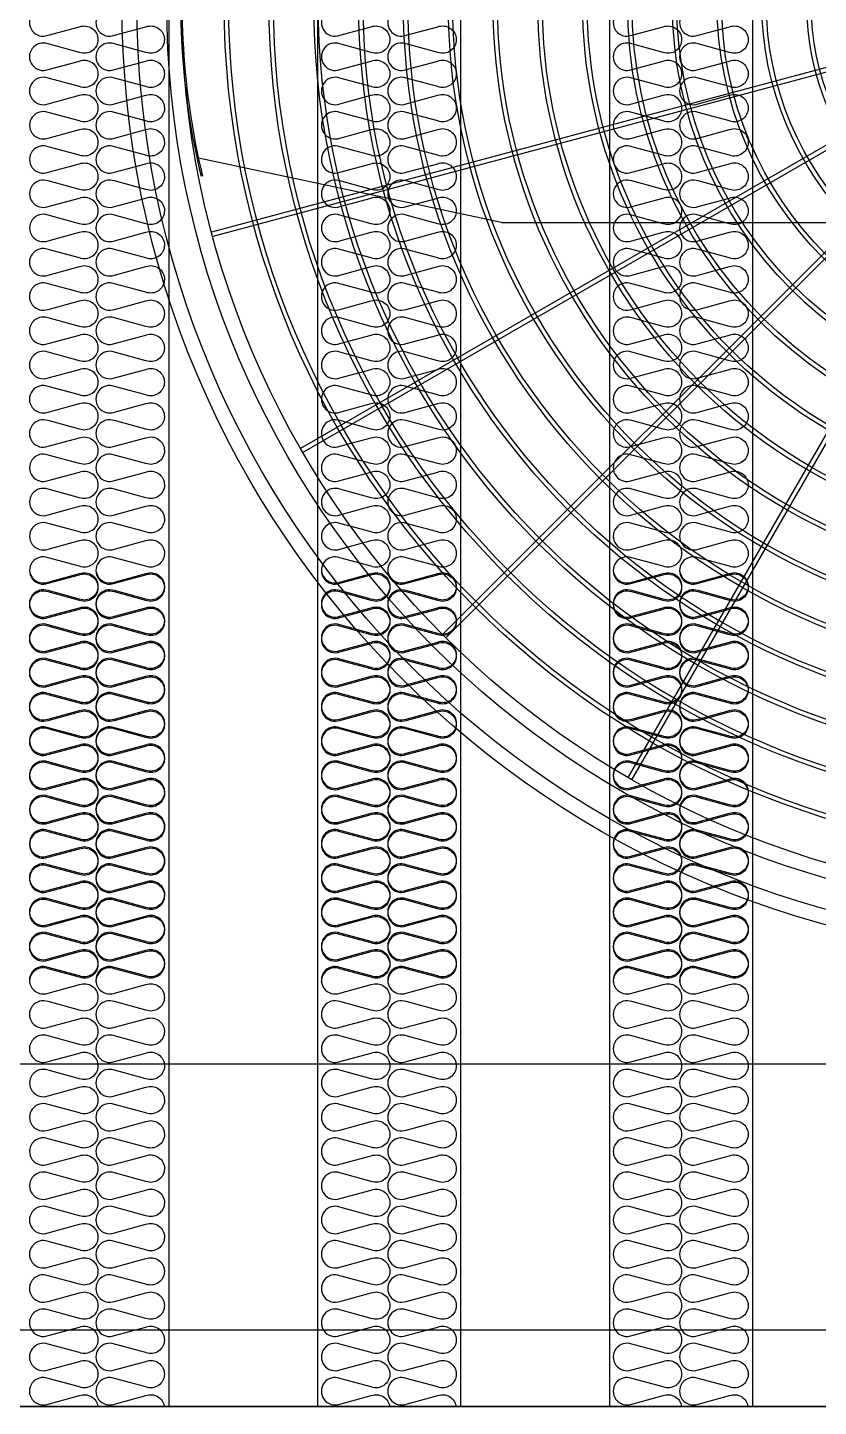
# Model space of a CAD drawing. Header units: millimetres. Extents: x 2773 to 32180, y 2797 to 23592.
# Drawn here: x 6485 to 7315, y 9522 to 10968 of the extents above; entities that cross this region are included whole.
import ezdxf

# ---------------------------------------------------------------- set-up
doc = ezdxf.new("R2010")
doc.units = ezdxf.units.MM
doc.linetypes.add('HIDDEN', pattern=[0.375, 0.25, -0.125])
for name, color, linetype in [('LINE', 7, 'Continuous'), ('SMS', 220, 'Continuous'), ('냉각탑', 4, 'Continuous'), ('냉각탑_찬넬방진', 1, 'Continuous')]:
    doc.layers.add(name, color=color, linetype=linetype)

# ---------------------------------------------------------------- blocks, each defined once
blk = doc.blocks.new('A$C1FB73ED1')
for p, q in [((1218.4, 1266.6), (120.1, 972.3)), ((1220, 1260.8), (121.7, 966.5)), ((1224, 1251.1), (239.3, 682.6)), ((1227, 1245.9), (242.3, 677.4)), ((1233.4, 1237.6), (429.4, 433.6)), ((1237.6, 1233.4), (433.6, 429.4)), ((1245.9, 1227), (677.4, 242.3)), ((1251.1, 1224), (682.6, 239.3))]:
    blk.add_line(p, q)
for radius in [1280, 1260, 1220, 1200]:
    blk.add_circle((1280, 1280), radius)
at = {"ltscale": 5}
for radius in [1143, 1137, 1083, 1077, 1023, 1017, 963, 957, 903, 897, 843, 837, 783, 777, 723, 717, 663, 657, 603, 597, 543, 537, 483, 477, 423, 417, 363, 357]:
    blk.add_circle((1280, 1280), radius, dxfattribs=at)
at = {"layer": 'LINE', "color": 7}
for q in [(102.5, 1071.5), (1010, 985.2), (1010, 985.2)]:
    blk.add_line((508.5, 985.2), q, dxfattribs=at)
for radius, start, end in [(1000, 173.5007, 193.4595), (998, 173.4876, 193.487)]:
    blk.add_arc((1078.5, 1280), radius, start, end, dxfattribs=at)
blk = doc.blocks.new('3')
at = {"color": 7}
for p, q in [((6633.4, 12483), (6633.4, 9522.3)), ((6789.4, 12483), (6789.4, 9522.3)), ((6939.4, 12483), (6939.4, 9522.3)), ((7095.4, 12483), (7095.4, 9522.3)), ((7245.4, 12483), (7245.4, 9522.3)), ((9039.6, 9602.3), (6039.6, 9602.3)), ((6039.6, 9522.3), (8494.6, 9522.3))]:
    blk.add_line(p, q, dxfattribs=at)
for p, q in [((6230.8, 9881.4), (8889.3, 9881.4)), ((6039.6, 9522.3), (8494.6, 9522.3)), ((8889.3, 9522.3), (6190.5, 9522.3)), ((7313.7, 9522.3), (6230.8, 9522.3)), ((8889.3, 9522.3), (6230.8, 9522.3))]:
    blk.add_line(p, q)
at = {"ltscale": 500}
blk.add_lwpolyline([(6039.6, 12522.3), (9039.3, 12522.3), (9039.3, 9522.3), (6039.6, 9522.3)], close=True, dxfattribs=at)
at = {"layer": 'SMS', "color": 5}
for points in [[(6506.9, 10986.7, 1.449198), (6506.9, 10959.8), (6539.8, 10968.7, -0.524856), (6559.2, 10955.3, -0.524856), (6539.8, 10941.9), (6506.9, 10950.8, 1.449198), (6506.9, 10923.9), (6539.8, 10932.8, -0.524856), (6559.2, 10919.4, -0.524856), (6539.8, 10906), (6506.9, 10914.9, 1.449198), (6506.9, 10888), (6539.8, 10896.9, -0.524856), (6559.2, 10883.5, -0.524856), (6539.8, 10870), (6506.9, 10878.9, 1.449198), (6506.9, 10852.1), (6539.8, 10861, -0.524856), (6559.2, 10847.6, -0.524856), (6539.8, 10834.1), (6506.9, 10843, 1.449198), (6506.9, 10816.2), (6539.8, 10825.1, -0.524856), (6559.2, 10811.7, -0.524856), (6539.8, 10798.2), (6506.9, 10807.1, 1.449198), (6506.9, 10780.3), (6539.8, 10789.2, -0.524856), (6559.2, 10775.7, -0.524856), (6539.8, 10762.3), (6506.9, 10771.2, 1.449198), (6506.9, 10744.4), (6539.8, 10753.3, -0.524856), (6559.2, 10739.8, -0.524856), (6539.8, 10726.4), (6506.9, 10735.3, 1.449198), (6506.9, 10708.4), (6539.8, 10717.4, -0.524856), (6559.2, 10703.9, -0.524856), (6539.8, 10690.5), (6506.9, 10699.4, 1.449198), (6506.9, 10672.5), (6539.8, 10681.4, -0.524856), (6559.2, 10668, -0.524856), (6539.8, 10654.6), (6506.9, 10663.5, 1.449198), (6506.9, 10636.6), (6539.8, 10645.5, -0.524856), (6559.2, 10632.1, -0.524856), (6539.8, 10618.7), (6506.9, 10627.6, 1.449198), (6506.9, 10600.7), (6539.8, 10609.6, -0.524856), (6559.2, 10596.2, -0.524856), (6539.8, 10582.8), (6506.9, 10591.7, 1.449198), (6506.9, 10564.8), (6539.8, 10573.7, -0.524856), (6559.2, 10560.3, -0.524856), (6539.8, 10546.9), (6506.9, 10555.8, 1.449198), (6506.9, 10528.9), (6539.8, 10537.8, -0.524856), (6559.2, 10524.4, -0.524856), (6539.8, 10510.9), (6506.9, 10519.8, 1.449198), (6506.9, 10493), (6539.8, 10501.9, -0.524856), (6559.2, 10488.5, -0.524856), (6539.8, 10475), (6506.9, 10483.9, 1.449198), (6506.9, 10457.1), (6539.8, 10466, -0.524856), (6559.2, 10452.6, -0.524856), (6539.8, 10439.1), (6506.9, 10448, 1.449198), (6506.9, 10421.2), (6539.8, 10430.1, -0.524856), (6559.2, 10416.6, -0.524856), (6539.8, 10403.2), (6506.9, 10412.1, 1.449198), (6506.9, 10385.3), (6539.8, 10394.2, -0.524856), (6559.2, 10380.7, -0.524856), (6539.8, 10367.3), (6506.9, 10376.2, 1.449198), (6506.9, 10349.3), (6539.8, 10358.3, -0.524856), (6559.2, 10344.8, -0.524856), (6539.8, 10331.4), (6506.9, 10340.3, 1.449198), (6506.9, 10313.4), (6539.8, 10322.3, -0.524856), (6559.2, 10308.9, -0.524856), (6539.8, 10295.5), (6506.9, 10304.4, 1.449198), (6506.9, 10277.5), (6539.8, 10286.4, -0.524856), (6559.2, 10273, -0.524856), (6539.8, 10259.6), (6506.9, 10268.5, 1.449198), (6506.9, 10241.6), (6539.8, 10250.5, -0.524856), (6559.2, 10237.1, -0.524856), (6539.8, 10223.7), (6506.9, 10232.6, 1.449198), (6506.9, 10205.7), (6539.8, 10214.6, -0.524856), (6559.2, 10201.2, -0.524856), (6539.8, 10187.8), (6506.9, 10196.7, 1.449198), (6506.9, 10169.8), (6539.8, 10178.7, -0.524856), (6559.2, 10165.3, -0.524856), (6539.8, 10151.8), (6506.9, 10160.7, 1.449198), (6506.9, 10133.9), (6539.8, 10142.8, -0.524856), (6559.2, 10129.4, -0.524856), (6539.8, 10115.9), (6506.9, 10124.8, 1.449198), (6506.9, 10098), (6539.8, 10106.9, -0.524856), (6559.2, 10093.5, -0.524856), (6539.8, 10080), (6506.9, 10088.9, 1.449198), (6506.9, 10062.1), (6539.8, 10071, -0.524856), (6559.2, 10057.5, -0.524856), (6539.8, 10044.1), (6506.9, 10053, 1.449198), (6506.9, 10026.2), (6539.8, 10035.1, -0.524856), (6559.2, 10021.6, -0.524856), (6539.8, 10008.2), (6506.9, 10017.1, 0.440524), (6487.9, 10007.6, 0.440524)], [(6576.5, 10986.7, 1.449198), (6576.5, 10959.8), (6609.4, 10968.7, -0.524856), (6628.9, 10955.3, -0.524856), (6609.4, 10941.9), (6576.5, 10950.8, 1.449198), (6576.5, 10923.9), (6609.4, 10932.8, -0.524856), (6628.9, 10919.4, -0.524856), (6609.4, 10906), (6576.5, 10914.9, 1.449198), (6576.5, 10888), (6609.4, 10896.9, -0.524856), (6628.9, 10883.5, -0.524856), (6609.4, 10870), (6576.5, 10878.9, 1.449198), (6576.5, 10852.1), (6609.4, 10861, -0.524856), (6628.9, 10847.6, -0.524856), (6609.4, 10834.1), (6576.5, 10843, 1.449198), (6576.5, 10816.2), (6609.4, 10825.1, -0.524856), (6628.9, 10811.7, -0.524856), (6609.4, 10798.2), (6576.5, 10807.1, 1.449198), (6576.5, 10780.3), (6609.4, 10789.2, -0.524856), (6628.9, 10775.7, -0.524856), (6609.4, 10762.3), (6576.5, 10771.2, 1.449198), (6576.5, 10744.4), (6609.4, 10753.3, -0.524856), (6628.9, 10739.8, -0.524856), (6609.4, 10726.4), (6576.5, 10735.3, 1.449198), (6576.5, 10708.4), (6609.4, 10717.4, -0.524856), (6628.9, 10703.9, -0.524856), (6609.4, 10690.5), (6576.5, 10699.4, 1.449198), (6576.5, 10672.5), (6609.4, 10681.4, -0.524856), (6628.9, 10668, -0.524856), (6609.4, 10654.6), (6576.5, 10663.5, 1.449198), (6576.5, 10636.6), (6609.4, 10645.5, -0.524856), (6628.9, 10632.1, -0.524856), (6609.4, 10618.7), (6576.5, 10627.6, 1.449198), (6576.5, 10600.7), (6609.4, 10609.6, -0.524856), (6628.9, 10596.2, -0.524856), (6609.4, 10582.8), (6576.5, 10591.7, 1.449198), (6576.5, 10564.8), (6609.4, 10573.7, -0.524856), (6628.9, 10560.3, -0.524856), (6609.4, 10546.9), (6576.5, 10555.8, 1.449198), (6576.5, 10528.9), (6609.4, 10537.8, -0.524856), (6628.9, 10524.4, -0.524856), (6609.4, 10510.9), (6576.5, 10519.8, 1.449198), (6576.5, 10493), (6609.4, 10501.9, -0.524856), (6628.9, 10488.5, -0.524856), (6609.4, 10475), (6576.5, 10483.9, 1.449198), (6576.5, 10457.1), (6609.4, 10466, -0.524856), (6628.9, 10452.6, -0.524856), (6609.4, 10439.1), (6576.5, 10448, 1.449198), (6576.5, 10421.2), (6609.4, 10430.1, -0.524856), (6628.9, 10416.6, -0.524856), (6609.4, 10403.2), (6576.5, 10412.1, 1.449198), (6576.5, 10385.3), (6609.4, 10394.2, -0.524856), (6628.9, 10380.7, -0.524856), (6609.4, 10367.3), (6576.5, 10376.2, 1.449198), (6576.5, 10349.3), (6609.4, 10358.3, -0.524856), (6628.9, 10344.8, -0.524856), (6609.4, 10331.4), (6576.5, 10340.3, 1.449198), (6576.5, 10313.4), (6609.4, 10322.3, -0.524856), (6628.9, 10308.9, -0.524856), (6609.4, 10295.5), (6576.5, 10304.4, 1.449198), (6576.5, 10277.5), (6609.4, 10286.4, -0.524856), (6628.9, 10273, -0.524856), (6609.4, 10259.6), (6576.5, 10268.5, 1.449198), (6576.5, 10241.6), (6609.4, 10250.5, -0.524856), (6628.9, 10237.1, -0.524856), (6609.4, 10223.7), (6576.5, 10232.6, 1.449198), (6576.5, 10205.7), (6609.4, 10214.6, -0.524856), (6628.9, 10201.2, -0.524856), (6609.4, 10187.8), (6576.5, 10196.7, 1.449198), (6576.5, 10169.8), (6609.4, 10178.7, -0.524856), (6628.9, 10165.3, -0.524856), (6609.4, 10151.8), (6576.5, 10160.7, 1.449198), (6576.5, 10133.9), (6609.4, 10142.8, -0.524856), (6628.9, 10129.4, -0.524856), (6609.4, 10115.9), (6576.5, 10124.8, 1.449198), (6576.5, 10098), (6609.4, 10106.9, -0.524856), (6628.9, 10093.5, -0.524856), (6609.4, 10080), (6576.5, 10088.9, 1.449198), (6576.5, 10062.1), (6609.4, 10071, -0.524856), (6628.9, 10057.5, -0.524856), (6609.4, 10044.1), (6576.5, 10053, 1.449198), (6576.5, 10026.2), (6609.4, 10035.1, -0.524856), (6628.9, 10021.6, -0.524856), (6609.4, 10008.2), (6576.5, 10017.1, 0.440524), (6557.6, 10007.6, 0.440524)], [(6812.9, 10986.7, 1.449198), (6812.9, 10959.8), (6845.8, 10968.7, -0.524856), (6865.2, 10955.3, -0.524856), (6845.8, 10941.9), (6812.9, 10950.8, 1.449198), (6812.9, 10923.9), (6845.8, 10932.8, -0.524856), (6865.2, 10919.4, -0.524856), (6845.8, 10906), (6812.9, 10914.9, 1.449198), (6812.9, 10888), (6845.8, 10896.9, -0.524856), (6865.2, 10883.5, -0.524856), (6845.8, 10870), (6812.9, 10878.9, 1.449198), (6812.9, 10852.1), (6845.8, 10861, -0.524856), (6865.2, 10847.6, -0.524856), (6845.8, 10834.1), (6812.9, 10843, 1.449198), (6812.9, 10816.2), (6845.8, 10825.1, -0.524856), (6865.2, 10811.7, -0.524856), (6845.8, 10798.2), (6812.9, 10807.1, 1.449198), (6812.9, 10780.3), (6845.8, 10789.2, -0.524856), (6865.2, 10775.7, -0.524856), (6845.8, 10762.3), (6812.9, 10771.2, 1.449198), (6812.9, 10744.4), (6845.8, 10753.3, -0.524856), (6865.2, 10739.8, -0.524856), (6845.8, 10726.4), (6812.9, 10735.3, 1.449198), (6812.9, 10708.4), (6845.8, 10717.4, -0.524856), (6865.2, 10703.9, -0.524856), (6845.8, 10690.5), (6812.9, 10699.4, 1.449198), (6812.9, 10672.5), (6845.8, 10681.4, -0.524856), (6865.2, 10668, -0.524856), (6845.8, 10654.6), (6812.9, 10663.5, 1.449198), (6812.9, 10636.6), (6845.8, 10645.5, -0.524856), (6865.2, 10632.1, -0.524856), (6845.8, 10618.7), (6812.9, 10627.6, 1.449198), (6812.9, 10600.7), (6845.8, 10609.6, -0.524856), (6865.2, 10596.2, -0.524856), (6845.8, 10582.8), (6812.9, 10591.7, 1.449198), (6812.9, 10564.8), (6845.8, 10573.7, -0.524856), (6865.2, 10560.3, -0.524856), (6845.8, 10546.9), (6812.9, 10555.8, 1.449198), (6812.9, 10528.9), (6845.8, 10537.8, -0.524856), (6865.2, 10524.4, -0.524856), (6845.8, 10510.9), (6812.9, 10519.8, 1.449198), (6812.9, 10493), (6845.8, 10501.9, -0.524856), (6865.2, 10488.5, -0.524856), (6845.8, 10475), (6812.9, 10483.9, 1.449198), (6812.9, 10457.1), (6845.8, 10466, -0.524856), (6865.2, 10452.6, -0.524856), (6845.8, 10439.1), (6812.9, 10448, 1.449198), (6812.9, 10421.2), (6845.8, 10430.1, -0.524856), (6865.2, 10416.6, -0.524856), (6845.8, 10403.2), (6812.9, 10412.1, 1.449198), (6812.9, 10385.3), (6845.8, 10394.2, -0.524856), (6865.2, 10380.7, -0.524856), (6845.8, 10367.3), (6812.9, 10376.2, 1.449198), (6812.9, 10349.3), (6845.8, 10358.3, -0.524856), (6865.2, 10344.8, -0.524856), (6845.8, 10331.4), (6812.9, 10340.3, 1.449198), (6812.9, 10313.4), (6845.8, 10322.3, -0.524856), (6865.2, 10308.9, -0.524856), (6845.8, 10295.5), (6812.9, 10304.4, 1.449198), (6812.9, 10277.5), (6845.8, 10286.4, -0.524856), (6865.2, 10273, -0.524856), (6845.8, 10259.6), (6812.9, 10268.5, 1.449198), (6812.9, 10241.6), (6845.8, 10250.5, -0.524856), (6865.2, 10237.1, -0.524856), (6845.8, 10223.7), (6812.9, 10232.6, 1.449198), (6812.9, 10205.7), (6845.8, 10214.6, -0.524856), (6865.2, 10201.2, -0.524856), (6845.8, 10187.8), (6812.9, 10196.7, 1.449198), (6812.9, 10169.8), (6845.8, 10178.7, -0.524856), (6865.2, 10165.3, -0.524856), (6845.8, 10151.8), (6812.9, 10160.7, 1.449198), (6812.9, 10133.9), (6845.8, 10142.8, -0.524856), (6865.2, 10129.4, -0.524856), (6845.8, 10115.9), (6812.9, 10124.8, 1.449198), (6812.9, 10098), (6845.8, 10106.9, -0.524856), (6865.2, 10093.5, -0.524856), (6845.8, 10080), (6812.9, 10088.9, 1.449198), (6812.9, 10062.1), (6845.8, 10071, -0.524856), (6865.2, 10057.5, -0.524856), (6845.8, 10044.1), (6812.9, 10053, 1.449198), (6812.9, 10026.2), (6845.8, 10035.1, -0.524856), (6865.2, 10021.6, -0.524856), (6845.8, 10008.2), (6812.9, 10017.1, 0.440524), (6793.9, 10007.6, 0.440524)], [(6882.5, 10986.7, 1.449198), (6882.5, 10959.8), (6915.4, 10968.7, -0.524856), (6934.9, 10955.3, -0.524856), (6915.4, 10941.9), (6882.5, 10950.8, 1.449198), (6882.5, 10923.9), (6915.4, 10932.8, -0.524856), (6934.9, 10919.4, -0.524856), (6915.4, 10906), (6882.5, 10914.9, 1.449198), (6882.5, 10888), (6915.4, 10896.9, -0.524856), (6934.9, 10883.5, -0.524856), (6915.4, 10870), (6882.5, 10878.9, 1.449198), (6882.5, 10852.1), (6915.4, 10861, -0.524856), (6934.9, 10847.6, -0.524856), (6915.4, 10834.1), (6882.5, 10843, 1.449198), (6882.5, 10816.2), (6915.4, 10825.1, -0.524856), (6934.9, 10811.7, -0.524856), (6915.4, 10798.2), (6882.5, 10807.1, 1.449198), (6882.5, 10780.3), (6915.4, 10789.2, -0.524856), (6934.9, 10775.7, -0.524856), (6915.4, 10762.3), (6882.5, 10771.2, 1.449198), (6882.5, 10744.4), (6915.4, 10753.3, -0.524856), (6934.9, 10739.8, -0.524856), (6915.4, 10726.4), (6882.5, 10735.3, 1.449198), (6882.5, 10708.4), (6915.4, 10717.4, -0.524856), (6934.9, 10703.9, -0.524856), (6915.4, 10690.5), (6882.5, 10699.4, 1.449198), (6882.5, 10672.5), (6915.4, 10681.4, -0.524856), (6934.9, 10668, -0.524856), (6915.4, 10654.6), (6882.5, 10663.5, 1.449198), (6882.5, 10636.6), (6915.4, 10645.5, -0.524856), (6934.9, 10632.1, -0.524856), (6915.4, 10618.7), (6882.5, 10627.6, 1.449198), (6882.5, 10600.7), (6915.4, 10609.6, -0.524856), (6934.9, 10596.2, -0.524856), (6915.4, 10582.8), (6882.5, 10591.7, 1.449198), (6882.5, 10564.8), (6915.4, 10573.7, -0.524856), (6934.9, 10560.3, -0.524856), (6915.4, 10546.9), (6882.5, 10555.8, 1.449198), (6882.5, 10528.9), (6915.4, 10537.8, -0.524856), (6934.9, 10524.4, -0.524856), (6915.4, 10510.9), (6882.5, 10519.8, 1.449198), (6882.5, 10493), (6915.4, 10501.9, -0.524856), (6934.9, 10488.5, -0.524856), (6915.4, 10475), (6882.5, 10483.9, 1.449198), (6882.5, 10457.1), (6915.4, 10466, -0.524856), (6934.9, 10452.6, -0.524856), (6915.4, 10439.1), (6882.5, 10448, 1.449198), (6882.5, 10421.2), (6915.4, 10430.1, -0.524856), (6934.9, 10416.6, -0.524856), (6915.4, 10403.2), (6882.5, 10412.1, 1.449198), (6882.5, 10385.3), (6915.4, 10394.2, -0.524856), (6934.9, 10380.7, -0.524856), (6915.4, 10367.3), (6882.5, 10376.2, 1.449198), (6882.5, 10349.3), (6915.4, 10358.3, -0.524856), (6934.9, 10344.8, -0.524856), (6915.4, 10331.4), (6882.5, 10340.3, 1.449198), (6882.5, 10313.4), (6915.4, 10322.3, -0.524856), (6934.9, 10308.9, -0.524856), (6915.4, 10295.5), (6882.5, 10304.4, 1.449198), (6882.5, 10277.5), (6915.4, 10286.4, -0.524856), (6934.9, 10273, -0.524856), (6915.4, 10259.6), (6882.5, 10268.5, 1.449198), (6882.5, 10241.6), (6915.4, 10250.5, -0.524856), (6934.9, 10237.1, -0.524856), (6915.4, 10223.7), (6882.5, 10232.6, 1.449198), (6882.5, 10205.7), (6915.4, 10214.6, -0.524856), (6934.9, 10201.2, -0.524856), (6915.4, 10187.8), (6882.5, 10196.7, 1.449198), (6882.5, 10169.8), (6915.4, 10178.7, -0.524856), (6934.9, 10165.3, -0.524856), (6915.4, 10151.8), (6882.5, 10160.7, 1.449198), (6882.5, 10133.9), (6915.4, 10142.8, -0.524856), (6934.9, 10129.4, -0.524856), (6915.4, 10115.9), (6882.5, 10124.8, 1.449198), (6882.5, 10098), (6915.4, 10106.9, -0.524856), (6934.9, 10093.5, -0.524856), (6915.4, 10080), (6882.5, 10088.9, 1.449198), (6882.5, 10062.1), (6915.4, 10071, -0.524856), (6934.9, 10057.5, -0.524856), (6915.4, 10044.1), (6882.5, 10053, 1.449198), (6882.5, 10026.2), (6915.4, 10035.1, -0.524856), (6934.9, 10021.6, -0.524856), (6915.4, 10008.2), (6882.5, 10017.1, 0.440524), (6863.6, 10007.6, 0.440524)], [(7118.9, 10986.7, 1.449198), (7118.9, 10959.8), (7151.8, 10968.7, -0.524856), (7171.2, 10955.3, -0.524856), (7151.8, 10941.9), (7118.9, 10950.8, 1.449198), (7118.9, 10923.9), (7151.8, 10932.8, -0.524856), (7171.2, 10919.4, -0.524856), (7151.8, 10906), (7118.9, 10914.9, 1.449198), (7118.9, 10888), (7151.8, 10896.9, -0.524856), (7171.2, 10883.5, -0.524856), (7151.8, 10870), (7118.9, 10878.9, 1.449198), (7118.9, 10852.1), (7151.8, 10861, -0.524856), (7171.2, 10847.6, -0.524856), (7151.8, 10834.1), (7118.9, 10843, 1.449198), (7118.9, 10816.2), (7151.8, 10825.1, -0.524856), (7171.2, 10811.7, -0.524856), (7151.8, 10798.2), (7118.9, 10807.1, 1.449198), (7118.9, 10780.3), (7151.8, 10789.2, -0.524856), (7171.2, 10775.7, -0.524856), (7151.8, 10762.3), (7118.9, 10771.2, 1.449198), (7118.9, 10744.4), (7151.8, 10753.3, -0.524856), (7171.2, 10739.8, -0.524856), (7151.8, 10726.4), (7118.9, 10735.3, 1.449198), (7118.9, 10708.4), (7151.8, 10717.4, -0.524856), (7171.2, 10703.9, -0.524856), (7151.8, 10690.5), (7118.9, 10699.4, 1.449198), (7118.9, 10672.5), (7151.8, 10681.4, -0.524856), (7171.2, 10668, -0.524856), (7151.8, 10654.6), (7118.9, 10663.5, 1.449198), (7118.9, 10636.6), (7151.8, 10645.5, -0.524856), (7171.2, 10632.1, -0.524856), (7151.8, 10618.7), (7118.9, 10627.6, 1.449198), (7118.9, 10600.7), (7151.8, 10609.6, -0.524856), (7171.2, 10596.2, -0.524856), (7151.8, 10582.8), (7118.9, 10591.7, 1.449198), (7118.9, 10564.8), (7151.8, 10573.7, -0.524856), (7171.2, 10560.3, -0.524856), (7151.8, 10546.9), (7118.9, 10555.8, 1.449198), (7118.9, 10528.9), (7151.8, 10537.8, -0.524856), (7171.2, 10524.4, -0.524856), (7151.8, 10510.9), (7118.9, 10519.8, 1.449198), (7118.9, 10493), (7151.8, 10501.9, -0.524856), (7171.2, 10488.5, -0.524856), (7151.8, 10475), (7118.9, 10483.9, 1.449198), (7118.9, 10457.1), (7151.8, 10466, -0.524856), (7171.2, 10452.6, -0.524856), (7151.8, 10439.1), (7118.9, 10448, 1.449198), (7118.9, 10421.2), (7151.8, 10430.1, -0.524856), (7171.2, 10416.6, -0.524856), (7151.8, 10403.2), (7118.9, 10412.1, 1.449198), (7118.9, 10385.3), (7151.8, 10394.2, -0.524856), (7171.2, 10380.7, -0.524856), (7151.8, 10367.3), (7118.9, 10376.2, 1.449198), (7118.9, 10349.3), (7151.8, 10358.3, -0.524856), (7171.2, 10344.8, -0.524856), (7151.8, 10331.4), (7118.9, 10340.3, 1.449198), (7118.9, 10313.4), (7151.8, 10322.3, -0.524856), (7171.2, 10308.9, -0.524856), (7151.8, 10295.5), (7118.9, 10304.4, 1.449198), (7118.9, 10277.5), (7151.8, 10286.4, -0.524856), (7171.2, 10273, -0.524856), (7151.8, 10259.6), (7118.9, 10268.5, 1.449198), (7118.9, 10241.6), (7151.8, 10250.5, -0.524856), (7171.2, 10237.1, -0.524856), (7151.8, 10223.7), (7118.9, 10232.6, 1.449198), (7118.9, 10205.7), (7151.8, 10214.6, -0.524856), (7171.2, 10201.2, -0.524856), (7151.8, 10187.8), (7118.9, 10196.7, 1.449198), (7118.9, 10169.8), (7151.8, 10178.7, -0.524856), (7171.2, 10165.3, -0.524856), (7151.8, 10151.8), (7118.9, 10160.7, 1.449198), (7118.9, 10133.9), (7151.8, 10142.8, -0.524856), (7171.2, 10129.4, -0.524856), (7151.8, 10115.9), (7118.9, 10124.8, 1.449198), (7118.9, 10098), (7151.8, 10106.9, -0.524856), (7171.2, 10093.5, -0.524856), (7151.8, 10080), (7118.9, 10088.9, 1.449198), (7118.9, 10062.1), (7151.8, 10071, -0.524856), (7171.2, 10057.5, -0.524856), (7151.8, 10044.1), (7118.9, 10053, 1.449198), (7118.9, 10026.2), (7151.8, 10035.1, -0.524856), (7171.2, 10021.6, -0.524856), (7151.8, 10008.2), (7118.9, 10017.1, 0.440524), (7099.9, 10007.6, 0.440524)], [(7188.5, 10986.7, 1.449198), (7188.5, 10959.8), (7221.4, 10968.7, -0.524856), (7240.9, 10955.3, -0.524856), (7221.4, 10941.9), (7188.5, 10950.8, 1.449198), (7188.5, 10923.9), (7221.4, 10932.8, -0.524856), (7240.9, 10919.4, -0.524856), (7221.4, 10906), (7188.5, 10914.9, 1.449198), (7188.5, 10888), (7221.4, 10896.9, -0.524856), (7240.9, 10883.5, -0.524856), (7221.4, 10870), (7188.5, 10878.9, 1.449198), (7188.5, 10852.1), (7221.4, 10861, -0.524856), (7240.9, 10847.6, -0.524856), (7221.4, 10834.1), (7188.5, 10843, 1.449198), (7188.5, 10816.2), (7221.4, 10825.1, -0.524856), (7240.9, 10811.7, -0.524856), (7221.4, 10798.2), (7188.5, 10807.1, 1.449198), (7188.5, 10780.3), (7221.4, 10789.2, -0.524856), (7240.9, 10775.7, -0.524856), (7221.4, 10762.3), (7188.5, 10771.2, 1.449198), (7188.5, 10744.4), (7221.4, 10753.3, -0.524856), (7240.9, 10739.8, -0.524856), (7221.4, 10726.4), (7188.5, 10735.3, 1.449198), (7188.5, 10708.4), (7221.4, 10717.4, -0.524856), (7240.9, 10703.9, -0.524856), (7221.4, 10690.5), (7188.5, 10699.4, 1.449198), (7188.5, 10672.5), (7221.4, 10681.4, -0.524856), (7240.9, 10668, -0.524856), (7221.4, 10654.6), (7188.5, 10663.5, 1.449198), (7188.5, 10636.6), (7221.4, 10645.5, -0.524856), (7240.9, 10632.1, -0.524856), (7221.4, 10618.7), (7188.5, 10627.6, 1.449198), (7188.5, 10600.7), (7221.4, 10609.6, -0.524856), (7240.9, 10596.2, -0.524856), (7221.4, 10582.8), (7188.5, 10591.7, 1.449198), (7188.5, 10564.8), (7221.4, 10573.7, -0.524856), (7240.9, 10560.3, -0.524856), (7221.4, 10546.9), (7188.5, 10555.8, 1.449198), (7188.5, 10528.9), (7221.4, 10537.8, -0.524856), (7240.9, 10524.4, -0.524856), (7221.4, 10510.9), (7188.5, 10519.8, 1.449198), (7188.5, 10493), (7221.4, 10501.9, -0.524856), (7240.9, 10488.5, -0.524856), (7221.4, 10475), (7188.5, 10483.9, 1.449198), (7188.5, 10457.1), (7221.4, 10466, -0.524856), (7240.9, 10452.6, -0.524856), (7221.4, 10439.1), (7188.5, 10448, 1.449198), (7188.5, 10421.2), (7221.4, 10430.1, -0.524856), (7240.9, 10416.6, -0.524856), (7221.4, 10403.2), (7188.5, 10412.1, 1.449198), (7188.5, 10385.3), (7221.4, 10394.2, -0.524856), (7240.9, 10380.7, -0.524856), (7221.4, 10367.3), (7188.5, 10376.2, 1.449198), (7188.5, 10349.3), (7221.4, 10358.3, -0.524856), (7240.9, 10344.8, -0.524856), (7221.4, 10331.4), (7188.5, 10340.3, 1.449198), (7188.5, 10313.4), (7221.4, 10322.3, -0.524856), (7240.9, 10308.9, -0.524856), (7221.4, 10295.5), (7188.5, 10304.4, 1.449198), (7188.5, 10277.5), (7221.4, 10286.4, -0.524856), (7240.9, 10273, -0.524856), (7221.4, 10259.6), (7188.5, 10268.5, 1.449198), (7188.5, 10241.6), (7221.4, 10250.5, -0.524856), (7240.9, 10237.1, -0.524856), (7221.4, 10223.7), (7188.5, 10232.6, 1.449198), (7188.5, 10205.7), (7221.4, 10214.6, -0.524856), (7240.9, 10201.2, -0.524856), (7221.4, 10187.8), (7188.5, 10196.7, 1.449198), (7188.5, 10169.8), (7221.4, 10178.7, -0.524856), (7240.9, 10165.3, -0.524856), (7221.4, 10151.8), (7188.5, 10160.7, 1.449198), (7188.5, 10133.9), (7221.4, 10142.8, -0.524856), (7240.9, 10129.4, -0.524856), (7221.4, 10115.9), (7188.5, 10124.8, 1.449198), (7188.5, 10098), (7221.4, 10106.9, -0.524856), (7240.9, 10093.5, -0.524856), (7221.4, 10080), (7188.5, 10088.9, 1.449198), (7188.5, 10062.1), (7221.4, 10071, -0.524856), (7240.9, 10057.5, -0.524856), (7221.4, 10044.1), (7188.5, 10053, 1.449198), (7188.5, 10026.2), (7221.4, 10035.1, -0.524856), (7240.9, 10021.6, -0.524856), (7221.4, 10008.2), (7188.5, 10017.1, 0.440524), (7169.6, 10007.6, 0.440524)], [(6487.9, 10396.5, 0.446849), (6506.9, 10386.6), (6539.8, 10395.5, -0.524856), (6559.2, 10382.1, -0.524856), (6539.8, 10368.7), (6506.9, 10377.6, 1.449198), (6506.9, 10350.7), (6539.8, 10359.6, -0.524856), (6559.2, 10346.2, -0.524856), (6539.8, 10332.8), (6506.9, 10341.7, 1.449198), (6506.9, 10314.8), (6539.8, 10323.7, -0.524856), (6559.2, 10310.3, -0.524856), (6539.8, 10296.9), (6506.9, 10305.8, 1.449198), (6506.9, 10278.9), (6539.8, 10287.8, -0.524856), (6559.2, 10274.4, -0.524856), (6539.8, 10261), (6506.9, 10269.9, 1.449198), (6506.9, 10243), (6539.8, 10251.9, -0.524856), (6559.2, 10238.5, -0.524856), (6539.8, 10225), (6506.9, 10233.9, 1.449198), (6506.9, 10207.1), (6539.8, 10216, -0.524856), (6559.2, 10202.6, -0.524856), (6539.8, 10189.1), (6506.9, 10198, 1.449198), (6506.9, 10171.2), (6539.8, 10180.1, -0.524856), (6559.2, 10166.7, -0.524856), (6539.8, 10153.2), (6506.9, 10162.1, 1.449198), (6506.9, 10135.3), (6539.8, 10144.2, -0.524856), (6559.2, 10130.7, -0.524856), (6539.8, 10117.3), (6506.9, 10126.2, 1.449198), (6506.9, 10099.4), (6539.8, 10108.3, -0.524856), (6559.2, 10094.8, -0.524856), (6539.8, 10081.4), (6506.9, 10090.3, 1.449198), (6506.9, 10063.4), (6539.8, 10072.4, -0.524856), (6559.2, 10058.9, -0.524856), (6539.8, 10045.5), (6506.9, 10054.4, 1.449198), (6506.9, 10027.5), (6539.8, 10036.4, -0.524856), (6559.2, 10023, -0.524856), (6539.8, 10009.6), (6506.9, 10018.5, 1.449198), (6506.9, 9991.6), (6539.8, 10000.5, -0.524856), (6559.2, 9987.1, -0.524856), (6539.8, 9973.7), (6506.9, 9982.6, 1.449198), (6506.9, 9955.7), (6539.8, 9964.6, -0.524856), (6559.2, 9951.2, -0.524856), (6539.8, 9937.8), (6506.9, 9946.7, 1.449198), (6506.9, 9919.8), (6539.8, 9928.7, -0.524856), (6559.2, 9915.3, -0.524856), (6539.8, 9901.9), (6506.9, 9910.8, 1.449198), (6506.9, 9883.9), (6539.8, 9892.8, -0.524856), (6559.2, 9879.4, -0.524856), (6539.8, 9865.9), (6506.9, 9874.8, 1.449198), (6506.9, 9848), (6539.8, 9856.9, -0.524856), (6559.2, 9843.5, -0.524856), (6539.8, 9830), (6506.9, 9838.9, 1.449198), (6506.9, 9812.1), (6539.8, 9821, -0.524856), (6559.2, 9807.6, -0.524856), (6539.8, 9794.1), (6506.9, 9803, 1.449198), (6506.9, 9776.2), (6539.8, 9785.1, -0.524856), (6559.2, 9771.6, -0.524856), (6539.8, 9758.2), (6506.9, 9767.1, 1.449198), (6506.9, 9740.3), (6539.8, 9749.2, -0.524856), (6559.2, 9735.7, -0.524856), (6539.8, 9722.3), (6506.9, 9731.2, 1.449198), (6506.9, 9704.3), (6539.8, 9713.3, -0.524856), (6559.2, 9699.8, -0.524856), (6539.8, 9686.4), (6506.9, 9695.3, 1.449198), (6506.9, 9668.4), (6539.8, 9677.3, -0.524856), (6559.2, 9663.9, -0.524856), (6539.8, 9650.5), (6506.9, 9659.4, 1.449198), (6506.9, 9632.5), (6539.8, 9641.4, -0.524856), (6559.2, 9628, -0.524856), (6539.8, 9614.6), (6506.9, 9623.5, 1.449198), (6506.9, 9596.6), (6539.8, 9605.5, -0.524856), (6559.2, 9592.1, -0.524856), (6539.8, 9578.7), (6506.9, 9587.6, 1.449198), (6506.9, 9560.7), (6539.8, 9569.6, -0.524856), (6559.2, 9556.2, -0.524856), (6539.8, 9542.8), (6506.9, 9551.7, 1.449198), (6506.9, 9524.8), (6539.8, 9533.7, -0.479826), (6559.1, 9522.3, -0.479826)], [(6557.5, 10396.5, 0.446849), (6576.5, 10386.6), (6609.4, 10395.5, -0.524856), (6628.9, 10382.1, -0.524856), (6609.4, 10368.7), (6576.5, 10377.6, 1.449198), (6576.5, 10350.7), (6609.4, 10359.6, -0.524856), (6628.9, 10346.2, -0.524856), (6609.4, 10332.8), (6576.5, 10341.7, 1.449198), (6576.5, 10314.8), (6609.4, 10323.7, -0.524856), (6628.9, 10310.3, -0.524856), (6609.4, 10296.9), (6576.5, 10305.8, 1.449198), (6576.5, 10278.9), (6609.4, 10287.8, -0.524856), (6628.9, 10274.4, -0.524856), (6609.4, 10261), (6576.5, 10269.9, 1.449198), (6576.5, 10243), (6609.4, 10251.9, -0.524856), (6628.9, 10238.5, -0.524856), (6609.4, 10225), (6576.5, 10233.9, 1.449198), (6576.5, 10207.1), (6609.4, 10216, -0.524856), (6628.9, 10202.6, -0.524856), (6609.4, 10189.1), (6576.5, 10198, 1.449198), (6576.5, 10171.2), (6609.4, 10180.1, -0.524856), (6628.9, 10166.7, -0.524856), (6609.4, 10153.2), (6576.5, 10162.1, 1.449198), (6576.5, 10135.3), (6609.4, 10144.2, -0.524856), (6628.9, 10130.7, -0.524856), (6609.4, 10117.3), (6576.5, 10126.2, 1.449198), (6576.5, 10099.4), (6609.4, 10108.3, -0.524856), (6628.9, 10094.8, -0.524856), (6609.4, 10081.4), (6576.5, 10090.3, 1.449198), (6576.5, 10063.4), (6609.4, 10072.4, -0.524856), (6628.9, 10058.9, -0.524856), (6609.4, 10045.5), (6576.5, 10054.4, 1.449198), (6576.5, 10027.5), (6609.4, 10036.4, -0.524856), (6628.9, 10023, -0.524856), (6609.4, 10009.6), (6576.5, 10018.5, 1.449198), (6576.5, 9991.6), (6609.4, 10000.5, -0.524856), (6628.9, 9987.1, -0.524856), (6609.4, 9973.7), (6576.5, 9982.6, 1.449198), (6576.5, 9955.7), (6609.4, 9964.6, -0.524856), (6628.9, 9951.2, -0.524856), (6609.4, 9937.8), (6576.5, 9946.7, 1.449198), (6576.5, 9919.8), (6609.4, 9928.7, -0.524856), (6628.9, 9915.3, -0.524856), (6609.4, 9901.9), (6576.5, 9910.8, 1.449198), (6576.5, 9883.9), (6609.4, 9892.8, -0.524856), (6628.9, 9879.4, -0.524856), (6609.4, 9865.9), (6576.5, 9874.8, 1.449198), (6576.5, 9848), (6609.4, 9856.9, -0.524856), (6628.9, 9843.5, -0.524856), (6609.4, 9830), (6576.5, 9838.9, 1.449198), (6576.5, 9812.1), (6609.4, 9821, -0.524856), (6628.9, 9807.6, -0.524856), (6609.4, 9794.1), (6576.5, 9803, 1.449198), (6576.5, 9776.2), (6609.4, 9785.1, -0.524856), (6628.9, 9771.6, -0.524856), (6609.4, 9758.2), (6576.5, 9767.1, 1.449198), (6576.5, 9740.3), (6609.4, 9749.2, -0.524856), (6628.9, 9735.7, -0.524856), (6609.4, 9722.3), (6576.5, 9731.2, 1.449198), (6576.5, 9704.3), (6609.4, 9713.3, -0.524856), (6628.9, 9699.8, -0.524856), (6609.4, 9686.4), (6576.5, 9695.3, 1.449198), (6576.5, 9668.4), (6609.4, 9677.3, -0.524856), (6628.9, 9663.9, -0.524856), (6609.4, 9650.5), (6576.5, 9659.4, 1.449198), (6576.5, 9632.5), (6609.4, 9641.4, -0.524856), (6628.9, 9628, -0.524856), (6609.4, 9614.6), (6576.5, 9623.5, 1.449198), (6576.5, 9596.6), (6609.4, 9605.5, -0.524856), (6628.9, 9592.1, -0.524856), (6609.4, 9578.7), (6576.5, 9587.6, 1.449198), (6576.5, 9560.7), (6609.4, 9569.6, -0.524856), (6628.9, 9556.2, -0.524856), (6609.4, 9542.8), (6576.5, 9551.7, 1.449198), (6576.5, 9524.8), (6609.4, 9533.7, -0.479826), (6628.7, 9522.3, -0.479826)], [(6793.9, 10396.5, 0.446849), (6812.9, 10386.6), (6845.8, 10395.5, -0.524856), (6865.2, 10382.1, -0.524856), (6845.8, 10368.7), (6812.9, 10377.6, 1.449198), (6812.9, 10350.7), (6845.8, 10359.6, -0.524856), (6865.2, 10346.2, -0.524856), (6845.8, 10332.8), (6812.9, 10341.7, 1.449198), (6812.9, 10314.8), (6845.8, 10323.7, -0.524856), (6865.2, 10310.3, -0.524856), (6845.8, 10296.9), (6812.9, 10305.8, 1.449198), (6812.9, 10278.9), (6845.8, 10287.8, -0.524856), (6865.2, 10274.4, -0.524856), (6845.8, 10261), (6812.9, 10269.9, 1.449198), (6812.9, 10243), (6845.8, 10251.9, -0.524856), (6865.2, 10238.5, -0.524856), (6845.8, 10225), (6812.9, 10233.9, 1.449198), (6812.9, 10207.1), (6845.8, 10216, -0.524856), (6865.2, 10202.6, -0.524856), (6845.8, 10189.1), (6812.9, 10198, 1.449198), (6812.9, 10171.2), (6845.8, 10180.1, -0.524856), (6865.2, 10166.7, -0.524856), (6845.8, 10153.2), (6812.9, 10162.1, 1.449198), (6812.9, 10135.3), (6845.8, 10144.2, -0.524856), (6865.2, 10130.7, -0.524856), (6845.8, 10117.3), (6812.9, 10126.2, 1.449198), (6812.9, 10099.4), (6845.8, 10108.3, -0.524856), (6865.2, 10094.8, -0.524856), (6845.8, 10081.4), (6812.9, 10090.3, 1.449198), (6812.9, 10063.4), (6845.8, 10072.4, -0.524856), (6865.2, 10058.9, -0.524856), (6845.8, 10045.5), (6812.9, 10054.4, 1.449198), (6812.9, 10027.5), (6845.8, 10036.4, -0.524856), (6865.2, 10023, -0.524856), (6845.8, 10009.6), (6812.9, 10018.5, 1.449198), (6812.9, 9991.6), (6845.8, 10000.5, -0.524856), (6865.2, 9987.1, -0.524856), (6845.8, 9973.7), (6812.9, 9982.6, 1.449198), (6812.9, 9955.7), (6845.8, 9964.6, -0.524856), (6865.2, 9951.2, -0.524856), (6845.8, 9937.8), (6812.9, 9946.7, 1.449198), (6812.9, 9919.8), (6845.8, 9928.7, -0.524856), (6865.2, 9915.3, -0.524856), (6845.8, 9901.9), (6812.9, 9910.8, 1.449198), (6812.9, 9883.9), (6845.8, 9892.8, -0.524856), (6865.2, 9879.4, -0.524856), (6845.8, 9865.9), (6812.9, 9874.8, 1.449198), (6812.9, 9848), (6845.8, 9856.9, -0.524856), (6865.2, 9843.5, -0.524856), (6845.8, 9830), (6812.9, 9838.9, 1.449198), (6812.9, 9812.1), (6845.8, 9821, -0.524856), (6865.2, 9807.6, -0.524856), (6845.8, 9794.1), (6812.9, 9803, 1.449198), (6812.9, 9776.2), (6845.8, 9785.1, -0.524856), (6865.2, 9771.6, -0.524856), (6845.8, 9758.2), (6812.9, 9767.1, 1.449198), (6812.9, 9740.3), (6845.8, 9749.2, -0.524856), (6865.2, 9735.7, -0.524856), (6845.8, 9722.3), (6812.9, 9731.2, 1.449198), (6812.9, 9704.3), (6845.8, 9713.3, -0.524856), (6865.2, 9699.8, -0.524856), (6845.8, 9686.4), (6812.9, 9695.3, 1.449198), (6812.9, 9668.4), (6845.8, 9677.3, -0.524856), (6865.2, 9663.9, -0.524856), (6845.8, 9650.5), (6812.9, 9659.4, 1.449198), (6812.9, 9632.5), (6845.8, 9641.4, -0.524856), (6865.2, 9628, -0.524856), (6845.8, 9614.6), (6812.9, 9623.5, 1.449198), (6812.9, 9596.6), (6845.8, 9605.5, -0.524856), (6865.2, 9592.1, -0.524856), (6845.8, 9578.7), (6812.9, 9587.6, 1.449198), (6812.9, 9560.7), (6845.8, 9569.6, -0.524856), (6865.2, 9556.2, -0.524856), (6845.8, 9542.8), (6812.9, 9551.7, 1.449198), (6812.9, 9524.8), (6845.8, 9533.7, -0.479826), (6865.1, 9522.3, -0.479826)], [(6863.5, 10396.5, 0.446849), (6882.5, 10386.6), (6915.4, 10395.5, -0.524856), (6934.9, 10382.1, -0.524856), (6915.4, 10368.7), (6882.5, 10377.6, 1.449198), (6882.5, 10350.7), (6915.4, 10359.6, -0.524856), (6934.9, 10346.2, -0.524856), (6915.4, 10332.8), (6882.5, 10341.7, 1.449198), (6882.5, 10314.8), (6915.4, 10323.7, -0.524856), (6934.9, 10310.3, -0.524856), (6915.4, 10296.9), (6882.5, 10305.8, 1.449198), (6882.5, 10278.9), (6915.4, 10287.8, -0.524856), (6934.9, 10274.4, -0.524856), (6915.4, 10261), (6882.5, 10269.9, 1.449198), (6882.5, 10243), (6915.4, 10251.9, -0.524856), (6934.9, 10238.5, -0.524856), (6915.4, 10225), (6882.5, 10233.9, 1.449198), (6882.5, 10207.1), (6915.4, 10216, -0.524856), (6934.9, 10202.6, -0.524856), (6915.4, 10189.1), (6882.5, 10198, 1.449198), (6882.5, 10171.2), (6915.4, 10180.1, -0.524856), (6934.9, 10166.7, -0.524856), (6915.4, 10153.2), (6882.5, 10162.1, 1.449198), (6882.5, 10135.3), (6915.4, 10144.2, -0.524856), (6934.9, 10130.7, -0.524856), (6915.4, 10117.3), (6882.5, 10126.2, 1.449198), (6882.5, 10099.4), (6915.4, 10108.3, -0.524856), (6934.9, 10094.8, -0.524856), (6915.4, 10081.4), (6882.5, 10090.3, 1.449198), (6882.5, 10063.4), (6915.4, 10072.4, -0.524856), (6934.9, 10058.9, -0.524856), (6915.4, 10045.5), (6882.5, 10054.4, 1.449198), (6882.5, 10027.5), (6915.4, 10036.4, -0.524856), (6934.9, 10023, -0.524856), (6915.4, 10009.6), (6882.5, 10018.5, 1.449198), (6882.5, 9991.6), (6915.4, 10000.5, -0.524856), (6934.9, 9987.1, -0.524856), (6915.4, 9973.7), (6882.5, 9982.6, 1.449198), (6882.5, 9955.7), (6915.4, 9964.6, -0.524856), (6934.9, 9951.2, -0.524856), (6915.4, 9937.8), (6882.5, 9946.7, 1.449198), (6882.5, 9919.8), (6915.4, 9928.7, -0.524856), (6934.9, 9915.3, -0.524856), (6915.4, 9901.9), (6882.5, 9910.8, 1.449198), (6882.5, 9883.9), (6915.4, 9892.8, -0.524856), (6934.9, 9879.4, -0.524856), (6915.4, 9865.9), (6882.5, 9874.8, 1.449198), (6882.5, 9848), (6915.4, 9856.9, -0.524856), (6934.9, 9843.5, -0.524856), (6915.4, 9830), (6882.5, 9838.9, 1.449198), (6882.5, 9812.1), (6915.4, 9821, -0.524856), (6934.9, 9807.6, -0.524856), (6915.4, 9794.1), (6882.5, 9803, 1.449198), (6882.5, 9776.2), (6915.4, 9785.1, -0.524856), (6934.9, 9771.6, -0.524856), (6915.4, 9758.2), (6882.5, 9767.1, 1.449198), (6882.5, 9740.3), (6915.4, 9749.2, -0.524856), (6934.9, 9735.7, -0.524856), (6915.4, 9722.3), (6882.5, 9731.2, 1.449198), (6882.5, 9704.3), (6915.4, 9713.3, -0.524856), (6934.9, 9699.8, -0.524856), (6915.4, 9686.4), (6882.5, 9695.3, 1.449198), (6882.5, 9668.4), (6915.4, 9677.3, -0.524856), (6934.9, 9663.9, -0.524856), (6915.4, 9650.5), (6882.5, 9659.4, 1.449198), (6882.5, 9632.5), (6915.4, 9641.4, -0.524856), (6934.9, 9628, -0.524856), (6915.4, 9614.6), (6882.5, 9623.5, 1.449198), (6882.5, 9596.6), (6915.4, 9605.5, -0.524856), (6934.9, 9592.1, -0.524856), (6915.4, 9578.7), (6882.5, 9587.6, 1.449198), (6882.5, 9560.7), (6915.4, 9569.6, -0.524856), (6934.9, 9556.2, -0.524856), (6915.4, 9542.8), (6882.5, 9551.7, 1.449198), (6882.5, 9524.8), (6915.4, 9533.7, -0.479826), (6934.7, 9522.3, -0.479826)], [(7099.9, 10396.5, 0.446849), (7118.9, 10386.6), (7151.8, 10395.5, -0.524856), (7171.2, 10382.1, -0.524856), (7151.8, 10368.7), (7118.9, 10377.6, 1.449198), (7118.9, 10350.7), (7151.8, 10359.6, -0.524856), (7171.2, 10346.2, -0.524856), (7151.8, 10332.8), (7118.9, 10341.7, 1.449198), (7118.9, 10314.8), (7151.8, 10323.7, -0.524856), (7171.2, 10310.3, -0.524856), (7151.8, 10296.9), (7118.9, 10305.8, 1.449198), (7118.9, 10278.9), (7151.8, 10287.8, -0.524856), (7171.2, 10274.4, -0.524856), (7151.8, 10261), (7118.9, 10269.9, 1.449198), (7118.9, 10243), (7151.8, 10251.9, -0.524856), (7171.2, 10238.5, -0.524856), (7151.8, 10225), (7118.9, 10233.9, 1.449198), (7118.9, 10207.1), (7151.8, 10216, -0.524856), (7171.2, 10202.6, -0.524856), (7151.8, 10189.1), (7118.9, 10198, 1.449198), (7118.9, 10171.2), (7151.8, 10180.1, -0.524856), (7171.2, 10166.7, -0.524856), (7151.8, 10153.2), (7118.9, 10162.1, 1.449198), (7118.9, 10135.3), (7151.8, 10144.2, -0.524856), (7171.2, 10130.7, -0.524856), (7151.8, 10117.3), (7118.9, 10126.2, 1.449198), (7118.9, 10099.4), (7151.8, 10108.3, -0.524856), (7171.2, 10094.8, -0.524856), (7151.8, 10081.4), (7118.9, 10090.3, 1.449198), (7118.9, 10063.4), (7151.8, 10072.4, -0.524856), (7171.2, 10058.9, -0.524856), (7151.8, 10045.5), (7118.9, 10054.4, 1.449198), (7118.9, 10027.5), (7151.8, 10036.4, -0.524856), (7171.2, 10023, -0.524856), (7151.8, 10009.6), (7118.9, 10018.5, 1.449198), (7118.9, 9991.6), (7151.8, 10000.5, -0.524856), (7171.2, 9987.1, -0.524856), (7151.8, 9973.7), (7118.9, 9982.6, 1.449198), (7118.9, 9955.7), (7151.8, 9964.6, -0.524856), (7171.2, 9951.2, -0.524856), (7151.8, 9937.8), (7118.9, 9946.7, 1.449198), (7118.9, 9919.8), (7151.8, 9928.7, -0.524856), (7171.2, 9915.3, -0.524856), (7151.8, 9901.9), (7118.9, 9910.8, 1.449198), (7118.9, 9883.9), (7151.8, 9892.8, -0.524856), (7171.2, 9879.4, -0.524856), (7151.8, 9865.9), (7118.9, 9874.8, 1.449198), (7118.9, 9848), (7151.8, 9856.9, -0.524856), (7171.2, 9843.5, -0.524856), (7151.8, 9830), (7118.9, 9838.9, 1.449198), (7118.9, 9812.1), (7151.8, 9821, -0.524856), (7171.2, 9807.6, -0.524856), (7151.8, 9794.1), (7118.9, 9803, 1.449198), (7118.9, 9776.2), (7151.8, 9785.1, -0.524856), (7171.2, 9771.6, -0.524856), (7151.8, 9758.2), (7118.9, 9767.1, 1.449198), (7118.9, 9740.3), (7151.8, 9749.2, -0.524856), (7171.2, 9735.7, -0.524856), (7151.8, 9722.3), (7118.9, 9731.2, 1.449198), (7118.9, 9704.3), (7151.8, 9713.3, -0.524856), (7171.2, 9699.8, -0.524856), (7151.8, 9686.4), (7118.9, 9695.3, 1.449198), (7118.9, 9668.4), (7151.8, 9677.3, -0.524856), (7171.2, 9663.9, -0.524856), (7151.8, 9650.5), (7118.9, 9659.4, 1.449198), (7118.9, 9632.5), (7151.8, 9641.4, -0.524856), (7171.2, 9628, -0.524856), (7151.8, 9614.6), (7118.9, 9623.5, 1.449198), (7118.9, 9596.6), (7151.8, 9605.5, -0.524856), (7171.2, 9592.1, -0.524856), (7151.8, 9578.7), (7118.9, 9587.6, 1.449198), (7118.9, 9560.7), (7151.8, 9569.6, -0.524856), (7171.2, 9556.2, -0.524856), (7151.8, 9542.8), (7118.9, 9551.7, 1.449198), (7118.9, 9524.8), (7151.8, 9533.7, -0.479826), (7171.1, 9522.3, -0.479826)], [(7169.5, 10396.5, 0.446849), (7188.5, 10386.6), (7221.4, 10395.5, -0.524856), (7240.9, 10382.1, -0.524856), (7221.4, 10368.7), (7188.5, 10377.6, 1.449198), (7188.5, 10350.7), (7221.4, 10359.6, -0.524856), (7240.9, 10346.2, -0.524856), (7221.4, 10332.8), (7188.5, 10341.7, 1.449198), (7188.5, 10314.8), (7221.4, 10323.7, -0.524856), (7240.9, 10310.3, -0.524856), (7221.4, 10296.9), (7188.5, 10305.8, 1.449198), (7188.5, 10278.9), (7221.4, 10287.8, -0.524856), (7240.9, 10274.4, -0.524856), (7221.4, 10261), (7188.5, 10269.9, 1.449198), (7188.5, 10243), (7221.4, 10251.9, -0.524856), (7240.9, 10238.5, -0.524856), (7221.4, 10225), (7188.5, 10233.9, 1.449198), (7188.5, 10207.1), (7221.4, 10216, -0.524856), (7240.9, 10202.6, -0.524856), (7221.4, 10189.1), (7188.5, 10198, 1.449198), (7188.5, 10171.2), (7221.4, 10180.1, -0.524856), (7240.9, 10166.7, -0.524856), (7221.4, 10153.2), (7188.5, 10162.1, 1.449198), (7188.5, 10135.3), (7221.4, 10144.2, -0.524856), (7240.9, 10130.7, -0.524856), (7221.4, 10117.3), (7188.5, 10126.2, 1.449198), (7188.5, 10099.4), (7221.4, 10108.3, -0.524856), (7240.9, 10094.8, -0.524856), (7221.4, 10081.4), (7188.5, 10090.3, 1.449198), (7188.5, 10063.4), (7221.4, 10072.4, -0.524856), (7240.9, 10058.9, -0.524856), (7221.4, 10045.5), (7188.5, 10054.4, 1.449198), (7188.5, 10027.5), (7221.4, 10036.4, -0.524856), (7240.9, 10023, -0.524856), (7221.4, 10009.6), (7188.5, 10018.5, 1.449198), (7188.5, 9991.6), (7221.4, 10000.5, -0.524856), (7240.9, 9987.1, -0.524856), (7221.4, 9973.7), (7188.5, 9982.6, 1.449198), (7188.5, 9955.7), (7221.4, 9964.6, -0.524856), (7240.9, 9951.2, -0.524856), (7221.4, 9937.8), (7188.5, 9946.7, 1.449198), (7188.5, 9919.8), (7221.4, 9928.7, -0.524856), (7240.9, 9915.3, -0.524856), (7221.4, 9901.9), (7188.5, 9910.8, 1.449198), (7188.5, 9883.9), (7221.4, 9892.8, -0.524856), (7240.9, 9879.4, -0.524856), (7221.4, 9865.9), (7188.5, 9874.8, 1.449198), (7188.5, 9848), (7221.4, 9856.9, -0.524856), (7240.9, 9843.5, -0.524856), (7221.4, 9830), (7188.5, 9838.9, 1.449198), (7188.5, 9812.1), (7221.4, 9821, -0.524856), (7240.9, 9807.6, -0.524856), (7221.4, 9794.1), (7188.5, 9803, 1.449198), (7188.5, 9776.2), (7221.4, 9785.1, -0.524856), (7240.9, 9771.6, -0.524856), (7221.4, 9758.2), (7188.5, 9767.1, 1.449198), (7188.5, 9740.3), (7221.4, 9749.2, -0.524856), (7240.9, 9735.7, -0.524856), (7221.4, 9722.3), (7188.5, 9731.2, 1.449198), (7188.5, 9704.3), (7221.4, 9713.3, -0.524856), (7240.9, 9699.8, -0.524856), (7221.4, 9686.4), (7188.5, 9695.3, 1.449198), (7188.5, 9668.4), (7221.4, 9677.3, -0.524856), (7240.9, 9663.9, -0.524856), (7221.4, 9650.5), (7188.5, 9659.4, 1.449198), (7188.5, 9632.5), (7221.4, 9641.4, -0.524856), (7240.9, 9628, -0.524856), (7221.4, 9614.6), (7188.5, 9623.5, 1.449198), (7188.5, 9596.6), (7221.4, 9605.5, -0.524856), (7240.9, 9592.1, -0.524856), (7221.4, 9578.7), (7188.5, 9587.6, 1.449198), (7188.5, 9560.7), (7221.4, 9569.6, -0.524856), (7240.9, 9556.2, -0.524856), (7221.4, 9542.8), (7188.5, 9551.7, 1.449198), (7188.5, 9524.8), (7221.4, 9533.7, -0.479826), (7240.7, 9522.3, -0.479826)], [(6506.9, 10017.1, 1.449198), (6506.9, 9990.2), (6539.8, 9999.2, -0.524856), (6559.2, 9985.7, -0.524856), (6539.8, 9972.3), (6506.9, 9981.2, 0.54148), (6487.4, 9967, 0.54148)], [(6576.5, 10017.1, 1.449198), (6576.5, 9990.2), (6609.4, 9999.2, -0.524856), (6628.9, 9985.7, -0.524856), (6609.4, 9972.3), (6576.5, 9981.2, 0.54148), (6557.1, 9967, 0.54148)], [(6812.9, 10017.1, 1.449198), (6812.9, 9990.2), (6845.8, 9999.2, -0.524856), (6865.2, 9985.7, -0.524856), (6845.8, 9972.3), (6812.9, 9981.2, 0.54148), (6793.4, 9967, 0.54148)], [(6882.5, 10017.1, 1.449198), (6882.5, 9990.2), (6915.4, 9999.2, -0.524856), (6934.9, 9985.7, -0.524856), (6915.4, 9972.3), (6882.5, 9981.2, 0.54148), (6863.1, 9967, 0.54148)], [(7118.9, 10017.1, 1.449198), (7118.9, 9990.2), (7151.8, 9999.2, -0.524856), (7171.2, 9985.7, -0.524856), (7151.8, 9972.3), (7118.9, 9981.2, 0.54148), (7099.4, 9967, 0.54148)], [(7188.5, 10017.1, 1.449198), (7188.5, 9990.2), (7221.4, 9999.2, -0.524856), (7240.9, 9985.7, -0.524856), (7221.4, 9972.3), (7188.5, 9981.2, 0.54148), (7169.1, 9967, 0.54148)]]:
    blk.add_lwpolyline(points, format="xyb", dxfattribs=at)
at = {"layer": '냉각탑', "color": 6, "linetype": 'HIDDEN'}
blk.add_line((6547.9, 9522.3), (6190.5, 9522.3), dxfattribs=at)
at = {"layer": '냉각탑', "ltscale": 30}
blk.add_line((6190.5, 9522.3), (8889.3, 9522.3), dxfattribs=at)
at = {"layer": '냉각탑_찬넬방진', "ltscale": 30}
blk.add_line((6190.5, 9522.3), (8702.1, 9522.3), dxfattribs=at)
blk.add_line((6190.5, 9522.3), (8702.1, 9522.3), dxfattribs=at)
at = {"layer": '냉각탑_찬넬방진', "linetype": 'HIDDEN'}
for q in [(6190.5, 9522.3), (6213.4, 9522.3)]:
    blk.add_line((7110.4, 9522.3), q, dxfattribs=at)
at = {"layer": '냉각탑', "xscale": 0.7829768747821867, "yscale": 0.7829768747821867, "zscale": 0.7829768747821867}
blk.add_blockref('A$C1FB73ED1', (6584.3, 9992), dxfattribs=at)

msp = doc.modelspace()

# ---------------------------------------------------------------- block references
msp.add_blockref('3', (0, 0))

doc.saveas('drawing.dxf')
